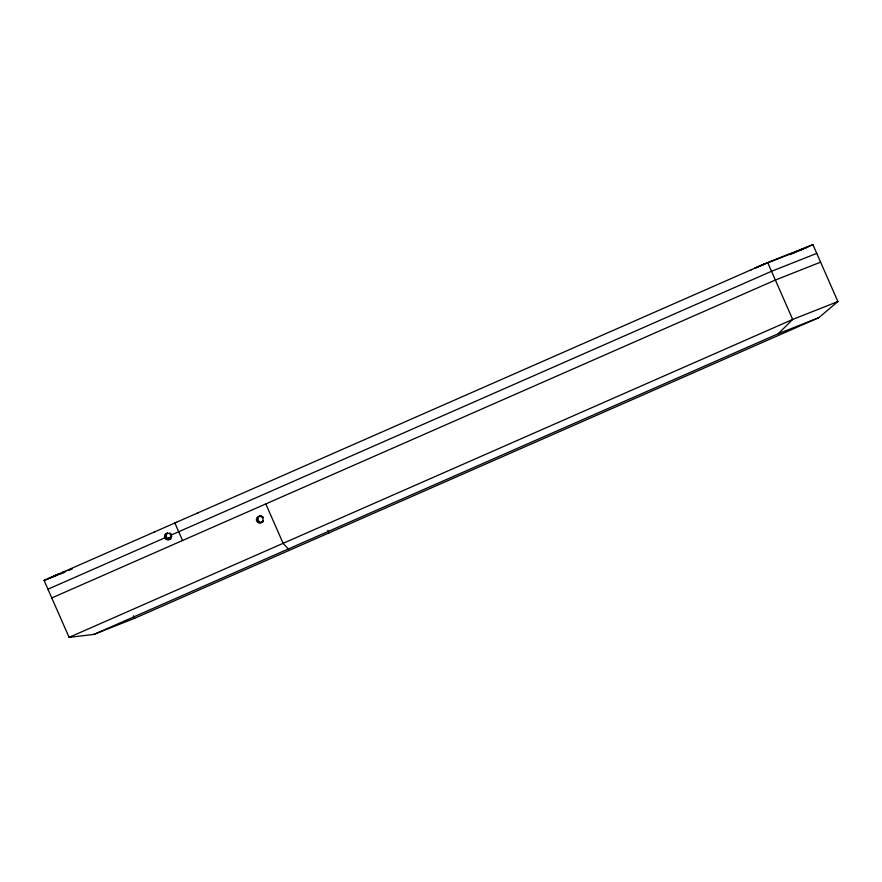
<?xml version="1.0" encoding="UTF-8"?>
<svg xmlns="http://www.w3.org/2000/svg" width="882" height="882" viewBox="0 0 882 882"><rect width="100%" height="100%" fill="white"/><g stroke="black" fill="none" stroke-linecap="round" stroke-linejoin="round"><path stroke-width="1.32" d="M93.889 634.412L778.244 333.727L792.675 319.449L837.9 301.556L812.906 244.634L767.682 262.527L44.1 580.444L69.094 637.366L93.889 634.412L134.516 618.337L818.86 317.652L837.9 301.556L835.375 302.669M807.692 246.894L805.012 248.085M53.24 576.442C36.956 583.663 70.362 568.89 54.078 576.111M759.38 266.188C743.217 273.365 776.237 258.757 760.218 265.857M801.694 249.507L800.702 249.948L801.661 249.551M802.763 249.066L807.703 246.883M789.93 254.655L793.701 253.002M793.987 252.947L812.906 244.634M47.948 589.198L164.769 537.877M170.865 535.187L771.529 271.281L816.754 253.388M167.249 538.648L170.987 537.006M168.087 538.318L171.825 536.675M51.784 597.952L775.366 280.046L820.602 262.152M760.637 265.691L802.521 249.121M751.089 269.859L751.927 269.528M197.502 513.081L198.34 512.751M176.543 522.32L174.868 522.982L182.552 540.501M153.909 532.232L154.747 531.901M62.368 572.451L63.206 572.12M54.497 575.946L65.918 571.426M68.454 570.422L72.258 568.923M44.1 580.444L57.914 574.976M60.428 573.984L64.199 572.484M778.244 333.727L818.86 317.652M71.596 636.374L69.094 637.366L792.675 319.449L767.682 262.527M288.304 548.99L283.111 543.334L265.813 503.92M327.817 530.413L328.92 532.915M133.414 615.834L134.516 618.337M170.832 538.935A3.352 3.33 68.4 0 1 167.404 533.257M170.744 538.814A3.352 3.33 68.4 0 1 165.805 537.932A3.352 3.33 68.4 0 1 167.304 533.136M169.862 533.081A3.352 3.33 68.4 0 1 170.623 533.511M171.251 534.117A3.352 3.33 68.4 0 1 171.703 534.856M263.442 521.008A3.352 3.33 68.4 0 1 259.308 522.42A3.352 3.33 68.4 0 1 257.324 518.495A3.352 3.33 68.4 0 1 260.918 516.003M261.767 516.213A3.352 3.33 68.4 0 1 262.527 516.632M262.924 516.973A3.352 3.33 68.4 0 1 263.453 517.668M262.737 522.056A3.352 3.33 68.4 0 1 258.194 519.928A3.352 3.33 68.4 0 1 260.885 515.683M164.702 535.308A3.352 3.33 68.4 0 0 168.33 539.839A3.352 3.33 68.4 0 0 170.413 534.448A3.352 3.33 68.4 0 0 164.702 535.308M256.497 518.781A3.352 3.33 68.4 0 0 260.576 522.894A3.352 3.33 68.4 0 0 262.086 517.304A3.352 3.33 68.4 0 0 256.497 518.781"/></g></svg>
